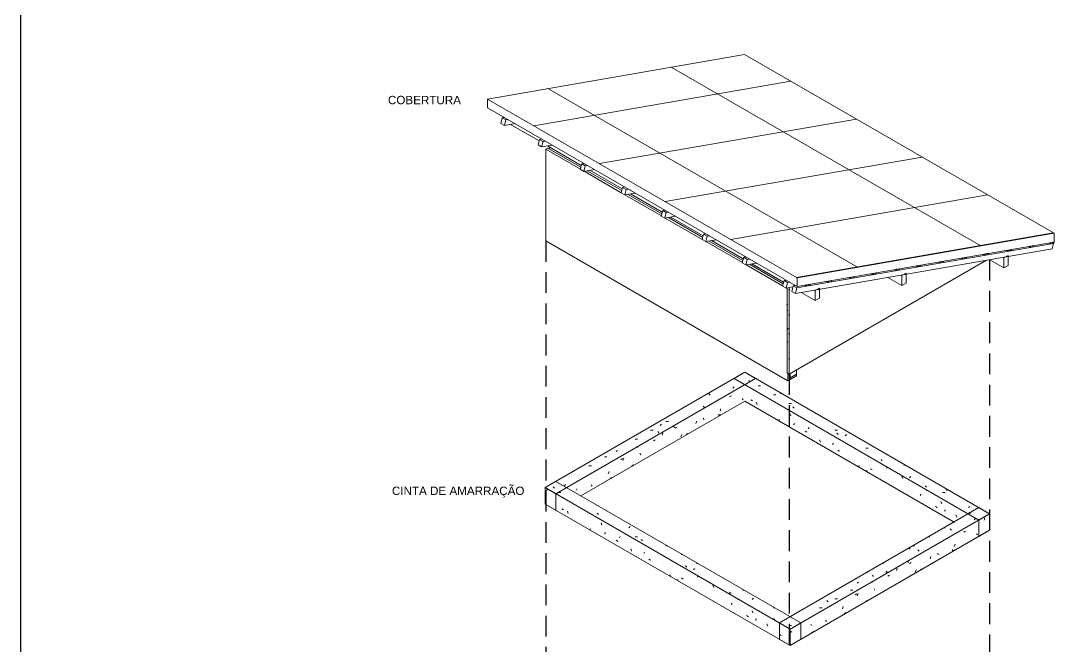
# Model space of a CAD drawing. Header units: inches. Extents: x -413 to -271, y -41 to 11.
# Drawn here: x -294.75 to -282.23, y -11.32 to -3.81 of the extents above; entities that cross this region are included whole.
import ezdxf

# ---------------------------------------------------------------- set-up
doc = ezdxf.new("R2010")
doc.units = ezdxf.units.IN
doc.header["$MEASUREMENT"] = 0
doc.linetypes.add('HIDDEN', pattern=[0.375, 0.25, -0.125])
doc.layers.get('0').update_dxf_attribs({"color": 8})
for name, color, linetype in [('AR-ALV-CRT', 4, 'Continuous'), ('ARQ-PIS', 1, 'Continuous'), ('PROJECÃO', 1, 'HIDDEN')]:
    doc.layers.add(name, color=color, linetype=linetype)
for name, color, linetype, lineweight in [('Montantes de parede cortina', 7, 'Continuous', 20), ('Padrão de superfície', 7, 'Continuous', 20), ('Paredes', 7, 'Continuous', 20), ('Quadro estrutural', 7, 'Continuous', 20), ('Telhados', 7, 'Continuous', 20)]:
    doc.layers.add(name, color=color, linetype=linetype, lineweight=lineweight)
doc.styles.add('Arial', font='ARIALUNI.ttf')
pattern_1 = [(0, (27626.345, 15581.21), (609.6, 87.988), [25.146, -432.054, 25.146, -2870.454]), (0, (27626.345, 15581.21), (609.6, 87.988), [-482.346, -432.054, 25.146, -889.254, -1524]), (0, (27626.345, 15581.21), (609.6, 87.988), [-1828.8, 25.146, -432.054, 25.146, -1041.654]), (0, (27626.345, 15581.21), (609.6, 87.988), [-2311.146, -279.654, 25.146, -736.854]), (135, (27854.94, 15625.21), (-436.782, 260.8057), [17.781, -305.508, -2047.498]), (135, (27854.94, 15625.21), (-436.782, 260.8057), [-323.289, 17.781, -305.508, -1724.209]), (135, (27854.94, 15625.21), (-436.782, 260.8057), [-646.578, 17.781, -628.798, -1077.631]), (135, (27854.94, 15625.21), (-436.782, 260.8057), [-1293.157, 17.781, -305.508, -754.342]), (135, (27854.94, 15625.21), (-436.782, 260.8057), [-1616.446, 17.781, -197.745, -538.815]), (135, (27854.94, 15625.21), (-436.782, 260.8057), [-1831.972, 17.781, -521.034]), (225, (27931.15, 15801.18), (-172.8176, -348.7939), [17.781, -305.508, -2047.498]), (225, (27931.15, 15801.18), (-172.8176, -348.7939), [-323.289, 17.781, -305.508, -1724.209]), (225, (27931.15, 15801.18), (-172.8176, -348.7939), [-646.578, 17.781, -628.798, -1077.631]), (225, (27931.15, 15801.18), (-172.8176, -348.7939), [-1293.157, 17.781, -305.508, -754.342]), (225, (27931.15, 15801.18), (-172.8176, -348.7939), [-1616.446, 17.781, -197.745, -538.815]), (225, (27931.15, 15801.18), (-172.8176, -348.7939), [-1831.972, 17.781, -521.034])]
pattern_2 = [(330, (31543.71, 20819.48), (431.052, -124.434), [20.532, -352.771, -2364.247]), (330, (31543.71, 20819.48), (431.052, -124.434), [-373.302, 20.532, -352.771, -1990.945]), (330, (31543.71, 20819.48), (431.052, -124.434), [-746.604, 20.532, -726.073, -1244.341]), (330, (31543.71, 20819.48), (431.052, -124.434), [-1493.209, 20.532, -352.771, -871.039]), (330, (31543.71, 20819.48), (431.052, -124.434), [-1866.511, 20.532, -228.337, -622.17]), (330, (31543.71, 20819.48), (431.052, -124.434), [-2115.379, 20.532, -601.639]), (111.206, (31705.36, 20788.37), (-308.8514, 547.1514), [24.578, -422.296, -2830.205]), (111.206, (31705.36, 20788.37), (-308.8514, 547.1514), [-446.875, 24.578, -422.296, -2383.331]), (111.206, (31705.36, 20788.37), (-308.8514, 547.1514), [-893.749, 24.578, -869.171, -1489.582]), (111.206, (31705.36, 20788.37), (-308.8514, 547.1514), [-1787.498, 24.578, -422.296, -1042.707]), (111.206, (31705.36, 20788.37), (-308.8514, 547.1514), [-2234.373, 24.578, -273.338, -744.791]), (111.206, (31705.36, 20788.37), (-308.8514, 547.1514), [-2532.289, 24.578, -720.213]), (234.896, (31759.24, 21006.13), (-122.2017, -422.7165), [15.46, -265.63, -1780.244]), (234.896, (31759.24, 21006.13), (-122.2017, -422.7165), [-281.091, 15.46, -265.631, -1499.153]), (234.896, (31759.24, 21006.13), (-122.2017, -422.7165), [-562.182, 15.46, -546.722, -936.971]), (234.896, (31759.24, 21006.13), (-122.2017, -422.7165), [-1124.365, 15.46, -265.631, -655.879]), (234.896, (31759.24, 21006.13), (-122.2017, -422.7165), [-1405.456, 15.46, -171.934, -468.485]), (234.896, (31759.24, 21006.13), (-122.2017, -422.7165), [-1592.85, 15.46, -453.025])]
pattern_3 = [(30, (22921.21, 21274.29), (431.052, 373.302), [20.532, -352.77, -2364.247]), (30, (22921.21, 21274.29), (431.052, 373.302), [-373.302, 20.532, -352.771, -1990.945]), (30, (22921.21, 21274.29), (431.052, 373.302), [-746.604, 20.532, -726.073, -1244.341]), (30, (22921.21, 21274.29), (431.052, 373.302), [-1493.209, 20.532, -352.771, -871.039]), (30, (22921.21, 21274.29), (431.052, 373.302), [-1866.511, 20.532, -228.337, -622.17]), (30, (22921.21, 21274.29), (431.052, 373.302), [-2115.38, 20.532, -601.64]), (125.104, (23082.86, 21429.84), (-308.852, 190.5196), [15.46, -265.63, -1780.244]), (125.104, (23082.86, 21429.84), (-308.852, 190.5196), [-281.091, 15.46, -265.631, -1499.153]), (125.104, (23082.86, 21429.84), (-308.852, 190.5196), [-562.182, 15.46, -546.722, -936.971]), (125.104, (23082.86, 21429.84), (-308.852, 190.5196), [-1124.365, 15.46, -265.631, -655.879]), (125.104, (23082.86, 21429.84), (-308.852, 190.5196), [-1405.456, 15.46, -171.934, -468.485]), (125.104, (23082.86, 21429.84), (-308.852, 190.5196), [-1592.85, 15.46, -453.025]), (248.794, (23136.74, 21709.81), (-122.2006, -563.822), [24.578, -422.296, -2830.205]), (248.794, (23136.74, 21709.81), (-122.2006, -563.822), [-446.875, 24.578, -422.296, -2383.331]), (248.794, (23136.74, 21709.81), (-122.2006, -563.822), [-893.749, 24.578, -869.171, -1489.582]), (248.794, (23136.74, 21709.81), (-122.2006, -563.822), [-1787.498, 24.578, -422.296, -1042.707]), (248.794, (23136.74, 21709.81), (-122.2006, -563.822), [-2234.373, 24.578, -273.338, -744.791]), (248.794, (23136.74, 21709.81), (-122.2006, -563.822), [-2532.29, 24.578, -720.213])]

# ---------------------------------------------------------------- blocks, each defined once
blk = doc.blocks.new('viga - Viga concreto 15x20cm-2520571-ISOMÉTRICA')
at = {"layer": 'Quadro estrutural', "true_color": 0xc0c0c0}
h = blk.add_hatch(dxfattribs=at)
h.set_pattern_fill('FP_13', color=9, style=0, pattern_type=2)
h.set_pattern_definition(pattern_1)
h.paths.add_polyline_path([(24516, 21900), (26495, 23042), (26389, 23104), (24410, 21961)])
h = blk.add_hatch(dxfattribs=at)
h.set_pattern_fill('FP_3', color=9, style=0, pattern_type=2)
h.set_pattern_definition([(30, (20599.07, 22614.98), (431.052, 373.302), [20.532, -352.77, -2364.247]), (30, (20599.07, 22614.98), (431.052, 373.302), [-373.302, 20.532, -352.771, -1990.945]), (30, (20599.07, 22614.98), (431.052, 373.302), [-746.604, 20.532, -726.073, -1244.341]), (30, (20599.07, 22614.98), (431.052, 373.302), [-1493.209, 20.532, -352.771, -871.039]), (30, (20599.07, 22614.98), (431.052, 373.302), [-1866.511, 20.532, -228.337, -622.17]), (30, (20599.07, 22614.98), (431.052, 373.302), [-2115.38, 20.532, -601.64]), (125.104, (20760.72, 22770.52), (-308.852, 190.5196), [15.46, -265.63, -1780.244]), (125.104, (20760.72, 22770.52), (-308.852, 190.5196), [-281.091, 15.46, -265.631, -1499.153]), (125.104, (20760.72, 22770.52), (-308.852, 190.5196), [-562.182, 15.46, -546.722, -936.971]), (125.104, (20760.72, 22770.52), (-308.852, 190.5196), [-1124.365, 15.46, -265.631, -655.879]), (125.104, (20760.72, 22770.52), (-308.852, 190.5196), [-1405.456, 15.46, -171.934, -468.485]), (125.104, (20760.72, 22770.52), (-308.852, 190.5196), [-1592.85, 15.46, -453.025]), (248.794, (20814.6, 23050.5), (-122.2006, -563.822), [24.578, -422.296, -2830.205]), (248.794, (20814.6, 23050.5), (-122.2006, -563.822), [-446.875, 24.578, -422.296, -2383.331]), (248.794, (20814.6, 23050.5), (-122.2006, -563.822), [-893.749, 24.578, -869.171, -1489.582]), (248.794, (20814.6, 23050.5), (-122.2006, -563.822), [-1787.498, 24.578, -422.296, -1042.707]), (248.794, (20814.6, 23050.5), (-122.2006, -563.822), [-2234.373, 24.578, -273.338, -744.791]), (248.794, (20814.6, 23050.5), (-122.2006, -563.822), [-2532.29, 24.578, -720.213])])
h.paths.add_polyline_path([(24764, 21880), (26389, 22818), (26389, 22981), (24623, 21961)])
h = blk.add_hatch(dxfattribs=at)
h.set_pattern_fill('FP_2', color=9, style=0, pattern_type=2)
h.set_pattern_definition(pattern_2)
h.paths.add_polyline_path([(24516, 21737), (24516, 21900), (24410, 21961), (24410, 21798)])
at = {"layer": 'Quadro estrutural'}
for p, q in [((26389, 23104), (24410, 21961)), ((24516, 21900), (26495, 23042)), ((26495, 23042), (26389, 23104)), ((26389, 22818), (24764, 21880)), ((24410, 21961), (24516, 21900)), ((24410, 21798), (24410, 21961)), ((24516, 21737), (24516, 21900)), ((24516, 21737), (24410, 21798))]:
    blk.add_line(p, q, dxfattribs=at)
blk = doc.blocks.new('viga - Viga concreto 15x20cm-2513875-ISOMÉTRICA')
blk.add_blockref('viga - Viga concreto 15x20cm-2520571-ISOMÉTRICA', (0, 0))
blk = doc.blocks.new('viga - Viga concreto 15x20cm-2522124-ISOMÉTRICA')
at = {"layer": 'Quadro estrutural', "true_color": 0xc0c0c0}
h = blk.add_hatch(dxfattribs=at)
h.set_pattern_fill('FP_14', color=9, style=0, pattern_type=2)
h.set_pattern_definition(pattern_1)
h.paths.add_polyline_path([(28711, 21640), (28817, 21702), (26389, 23104), (26283, 23042), (27273, 22471)])
h = blk.add_hatch(dxfattribs=at)
h.set_pattern_fill('FP_15', color=9, style=0, pattern_type=2)
h.set_pattern_definition([(330, (33416.13, 21900.52), (431.052, -124.434), [20.532, -352.771, -2364.247]), (330, (33416.13, 21900.52), (431.052, -124.434), [-373.302, 20.532, -352.771, -1990.945]), (330, (33416.13, 21900.52), (431.052, -124.434), [-746.604, 20.532, -726.073, -1244.341]), (330, (33416.13, 21900.52), (431.052, -124.434), [-1493.209, 20.532, -352.771, -871.039]), (330, (33416.13, 21900.52), (431.052, -124.434), [-1866.511, 20.532, -228.337, -622.17]), (330, (33416.13, 21900.52), (431.052, -124.434), [-2115.379, 20.532, -601.639]), (111.206, (33577.78, 21869.41), (-308.8514, 547.1514), [24.578, -422.296, -2830.205]), (111.206, (33577.78, 21869.41), (-308.8514, 547.1514), [-446.875, 24.578, -422.296, -2383.331]), (111.206, (33577.78, 21869.41), (-308.8514, 547.1514), [-893.749, 24.578, -869.171, -1489.582]), (111.206, (33577.78, 21869.41), (-308.8514, 547.1514), [-1787.498, 24.578, -422.296, -1042.707]), (111.206, (33577.78, 21869.41), (-308.8514, 547.1514), [-2234.373, 24.578, -273.338, -744.791]), (111.206, (33577.78, 21869.41), (-308.8514, 547.1514), [-2532.289, 24.578, -720.213]), (234.896, (33631.66, 22087.17), (-122.2017, -422.7165), [15.46, -265.63, -1780.244]), (234.896, (33631.66, 22087.17), (-122.2017, -422.7165), [-281.091, 15.46, -265.631, -1499.153]), (234.896, (33631.66, 22087.17), (-122.2017, -422.7165), [-562.182, 15.46, -546.722, -936.971]), (234.896, (33631.66, 22087.17), (-122.2017, -422.7165), [-1124.365, 15.46, -265.631, -655.879]), (234.896, (33631.66, 22087.17), (-122.2017, -422.7165), [-1405.456, 15.46, -171.934, -468.485]), (234.896, (33631.66, 22087.17), (-122.2017, -422.7165), [-1592.85, 15.46, -453.025])])
h.paths.add_polyline_path([(28464, 21620), (28605, 21702), (26389, 22981), (26389, 22818), (28322, 21702)])
h = blk.add_hatch(dxfattribs=at)
h.set_pattern_fill('FP_4', color=9, style=0, pattern_type=2)
h.set_pattern_definition(pattern_3)
h.paths.add_polyline_path([(28711, 21477), (28817, 21538), (28817, 21702), (28711, 21640)])
at = {"layer": 'Quadro estrutural'}
for p, q in [((26389, 23104), (26283, 23042)), ((26283, 23042), (28711, 21640)), ((28817, 21702), (26389, 23104)), ((28464, 21620), (26389, 22818)), ((28711, 21640), (28817, 21702)), ((28817, 21702), (28817, 21538)), ((28711, 21477), (28711, 21640)), ((28817, 21538), (28711, 21477))]:
    blk.add_line(p, q, dxfattribs=at)
blk = doc.blocks.new('viga - Viga concreto 15x20cm-2513876-ISOMÉTRICA')
blk.add_blockref('viga - Viga concreto 15x20cm-2522124-ISOMÉTRICA', (0, 0))
blk = doc.blocks.new('viga - Viga concreto 15x20cm-V6-ISOMÉTRICA')
at = {"layer": 'Quadro estrutural', "true_color": 0xc0c0c0}
h = blk.add_hatch(dxfattribs=at)
h.set_pattern_fill('FP_14', color=9, style=0, pattern_type=2)
h.set_pattern_definition(pattern_1)
h.paths.add_polyline_path([(26839, 20559), (28817, 21702), (28711, 21763), (26733, 20621)])
h = blk.add_hatch(dxfattribs=at)
h.set_pattern_fill('FP_4', color=9, style=0, pattern_type=2)
h.set_pattern_definition(pattern_3)
h.paths.add_polyline_path([(26839, 20396), (28817, 21538), (28817, 21702), (26839, 20559)])
h = blk.add_hatch(dxfattribs=at)
h.set_pattern_fill('FP_2', color=9, style=0, pattern_type=2)
h.set_pattern_definition(pattern_2)
h.paths.add_polyline_path([(26839, 20396), (26839, 20559), (26733, 20621), (26733, 20457)])
at = {"layer": 'Quadro estrutural'}
for p, q in [((28711, 21763), (26733, 20621)), ((26839, 20559), (28817, 21702)), ((28817, 21702), (28711, 21763)), ((28817, 21538), (28817, 21702)), ((28817, 21538), (26839, 20396)), ((26733, 20621), (26839, 20559)), ((26733, 20457), (26733, 20621)), ((26839, 20559), (26839, 20396)), ((26839, 20396), (26733, 20457))]:
    blk.add_line(p, q, dxfattribs=at)
blk = doc.blocks.new('viga - Viga concreto 15x20cm-2513877-ISOMÉTRICA')
blk.add_blockref('viga - Viga concreto 15x20cm-V6-ISOMÉTRICA', (0, 0))
blk = doc.blocks.new('viga - Viga concreto 15x20cm-V7-ISOMÉTRICA')
at = {"layer": 'Quadro estrutural', "true_color": 0xc0c0c0}
h = blk.add_hatch(dxfattribs=at)
h.set_pattern_fill('FP_14', color=9, style=0, pattern_type=2)
h.set_pattern_definition(pattern_1)
h.paths.add_polyline_path([(26839, 20559), (26945, 20621), (24516, 22023), (24410, 21961), (26439, 20790)])
h = blk.add_hatch(dxfattribs=at)
h.set_pattern_fill('FP_2', color=9, style=0, pattern_type=2)
h.set_pattern_definition(pattern_2)
h.paths.add_polyline_path([(26839, 20396), (26839, 20559), (24410, 21961), (24410, 21798), (26439, 20627)])
h = blk.add_hatch(dxfattribs=at)
h.set_pattern_fill('FP_4', color=9, style=0, pattern_type=2)
h.set_pattern_definition(pattern_3)
h.paths.add_polyline_path([(26839, 20396), (26945, 20457), (26945, 20621), (26839, 20559)])
at = {"layer": 'Quadro estrutural'}
for p, q in [((24516, 22023), (24410, 21961)), ((26945, 20621), (24516, 22023)), ((24410, 21961), (26839, 20559)), ((24410, 21961), (24410, 21798)), ((26839, 20396), (24410, 21798)), ((26839, 20559), (26945, 20621)), ((26945, 20457), (26945, 20621)), ((26839, 20396), (26839, 20559)), ((26945, 20457), (26839, 20396))]:
    blk.add_line(p, q, dxfattribs=at)
blk = doc.blocks.new('viga - Viga concreto 15x20cm-2513878-ISOMÉTRICA')
blk.add_blockref('viga - Viga concreto 15x20cm-V7-ISOMÉTRICA', (0, 0))
blk = doc.blocks.new('Telhado básico - ___-2514268-ISOMÉTRICA')
at = {"layer": 'Padrão de superfície', "true_color": 0xc0c0c0}
h = blk.add_hatch(dxfattribs=at)
h.set_pattern_fill('FP_16', color=9, style=0, pattern_type=2)
h.set_pattern_definition([(150, (3014.05, 21971.8), (-1221.358, -211.546), []), (189.826, (3014.05, 21971.8), (650.5355, -375.5935), [])])
h.paths.add_polyline_path([(26909, 24041), (29455, 24482), (26386, 26254), (23840, 25813), (26674, 24177)])
at = {"layer": 'Telhados'}
for p, q in [((26386, 26254), (23840, 25813)), ((29455, 24482), (26386, 26254)), ((23840, 25813), (26909, 24041)), ((23840, 25726), (23840, 25813)), ((26909, 23954), (23840, 25726)), ((26909, 24041), (29455, 24482)), ((29455, 24395), (26909, 23954)), ((29455, 24482), (29455, 24395)), ((26909, 23954), (26909, 24041))]:
    blk.add_line(p, q, dxfattribs=at)
blk = doc.blocks.new('Rectangular Mullion - 6x5 cm-2514383-ISOMÉTRICA')
at = {"layer": 'Montantes de parede cortina'}
for p, q in [((29436, 24327), (26891, 23886)), ((26905, 23940), (29450, 24381)), ((29450, 24381), (29436, 24327)), ((29448, 24383), (29450, 24381)), ((26869, 23961), (26855, 23906)), ((26855, 23906), (26891, 23886)), ((26869, 23961), (26892, 23965)), ((26905, 23940), (26869, 23961)), ((26891, 23886), (26905, 23940))]:
    blk.add_line(p, q, dxfattribs=at)
blk = doc.blocks.new('Rectangular Mullion - 6x5 cm-2514368-ISOMÉTRICA')
blk.add_blockref('Rectangular Mullion - 6x5 cm-2514383-ISOMÉTRICA', (0, 0))
blk = doc.blocks.new('Rectangular Mullion - 6x5 cm-2514392-ISOMÉTRICA')
at = {"layer": 'Montantes de parede cortina'}
for p, q in [((26379, 24244), (26365, 24189)), ((26365, 24189), (26401, 24169)), ((26402, 24248), (26379, 24244)), ((26415, 24223), (26379, 24244)), ((26401, 24169), (26415, 24223)), ((26506, 24187), (26401, 24169)), ((26437, 24227), (26415, 24223))]:
    blk.add_line(p, q, dxfattribs=at)
blk = doc.blocks.new('Rectangular Mullion - 6x5 cm-2514386-ISOMÉTRICA')
blk.add_blockref('Rectangular Mullion - 6x5 cm-2514392-ISOMÉTRICA', (0, 0))
blk = doc.blocks.new('Rectangular Mullion - 6x5 cm-2514387-ISOMÉTRICA')
blk.add_blockref('Rectangular Mullion - 6x5 cm-2514392-ISOMÉTRICA', (-398, 230))
blk = doc.blocks.new('Rectangular Mullion - 6x5 cm-2514388-ISOMÉTRICA')
blk.add_blockref('Rectangular Mullion - 6x5 cm-2514392-ISOMÉTRICA', (-803, 464))
blk = doc.blocks.new('Rectangular Mullion - 6x5 cm-2514389-ISOMÉTRICA')
blk.add_blockref('Rectangular Mullion - 6x5 cm-2514392-ISOMÉTRICA', (-1201, 693))
blk = doc.blocks.new('Rectangular Mullion - 6x5 cm-2514390-ISOMÉTRICA')
blk.add_blockref('Rectangular Mullion - 6x5 cm-2514392-ISOMÉTRICA', (-1606, 927))
blk = doc.blocks.new('Rectangular Mullion - 6x5 cm-2514391-ISOMÉTRICA')
blk.add_blockref('Rectangular Mullion - 6x5 cm-2514392-ISOMÉTRICA', (-2025, 1169))
blk = doc.blocks.new('Rectangular Mullion - 1_5x5cm madeira-2514741-ISOMÉTRICA')
at = {"layer": 'Montantes de parede cortina', "true_color": 0xc0c0c0}
h = blk.add_hatch(dxfattribs=at)
h.set_pattern_fill('FP_18', color=9, style=0, pattern_type=2)
h.set_pattern_definition([(150, (29303.47, 24451.56), (-17.52, -67.914), [])])
h.paths.add_polyline_path([(29420, 24378), (29423, 24389), (29422, 24390), (29405, 24387), (29414, 24381)])
h = blk.add_hatch(dxfattribs=at)
h.set_pattern_fill('FP_17', color=9, style=0, pattern_type=2)
h.set_pattern_definition([(75.53, (29438.19, 24386.305), (-50.055, -8.67), [])])
h.paths.add_polyline_path([(29420, 24378), (29453, 24384), (29456, 24395), (29423, 24389)])
h = blk.add_hatch(dxfattribs=at)
h.set_pattern_fill('FP_19', color=9, style=0, pattern_type=2)
h.set_pattern_definition([(150, (29321.558, 24459.884), (-50.056, -8.6695), [])])
h.paths.add_polyline_path([(29423, 24389), (29456, 24395), (29455, 24395), (29422, 24390)])
at = {"layer": 'Montantes de parede cortina'}
for p, q in [((29420, 24378), (29405, 24387)), ((29423, 24389), (29420, 24378)), ((29423, 24389), (29422, 24390)), ((29456, 24395), (29423, 24389)), ((29453, 24384), (29456, 24395)), ((29456, 24395), (29455, 24395)), ((29420, 24378), (29453, 24384))]:
    blk.add_line(p, q, dxfattribs=at)
blk = doc.blocks.new('Rectangular Mullion - 1_5x5cm madeira-2514581-ISOMÉTRICA')
blk.add_blockref('Rectangular Mullion - 1_5x5cm madeira-2514741-ISOMÉTRICA', (0, 0))
blk = doc.blocks.new('Rectangular Mullion - 1_5x5cm madeira-2514735-ISOMÉTRICA')
at = {"layer": 'Montantes de parede cortina', "true_color": 0xc0c0c0}
h = blk.add_hatch(dxfattribs=at)
h.set_pattern_fill('FP_22', color=9, style=0, pattern_type=2)
h.set_pattern_definition([(330, (29099.91, 24416.3), (17.52, 67.914), [])])
h.paths.add_polyline_path([(29217, 24343), (29219, 24354), (29218, 24354), (29201, 24351)])
h = blk.add_hatch(dxfattribs=at)
h.set_pattern_fill('FP_20', color=9, style=0, pattern_type=2)
h.set_pattern_definition([(75.53, (29234.63, 24351.047), (-39.615, 31.8), [])])
h.paths.add_polyline_path([(29217, 24343), (29250, 24349), (29253, 24359), (29219, 24354)])
h = blk.add_hatch(dxfattribs=at)
h.set_pattern_fill('FP_21', color=9, style=0, pattern_type=2)
h.set_pattern_definition([(330, (29117.998, 24424.626), (50.056, 8.6695), [])])
h.paths.add_polyline_path([(29219, 24354), (29253, 24359), (29251, 24360), (29218, 24354)])
at = {"layer": 'Montantes de parede cortina'}
for p, q in [((29217, 24343), (29201, 24351)), ((29219, 24354), (29217, 24343)), ((29217, 24343), (29250, 24349)), ((29218, 24354), (29219, 24354)), ((29253, 24359), (29219, 24354)), ((29250, 24349), (29253, 24359)), ((29251, 24360), (29253, 24359))]:
    blk.add_line(p, q, dxfattribs=at)
blk = doc.blocks.new('Rectangular Mullion - 1_5x5cm madeira-2514605-ISOMÉTRICA')
blk.add_blockref('Rectangular Mullion - 1_5x5cm madeira-2514735-ISOMÉTRICA', (0, 0))
blk = doc.blocks.new('Rectangular Mullion - 1_5x5cm madeira-2514618-ISOMÉTRICA')
blk.add_blockref('Rectangular Mullion - 1_5x5cm madeira-2514735-ISOMÉTRICA', (-220, -38))
blk = doc.blocks.new('Rectangular Mullion - 1_5x5cm madeira-2514631-ISOMÉTRICA')
blk.add_blockref('Rectangular Mullion - 1_5x5cm madeira-2514735-ISOMÉTRICA', (-447, -77))
blk = doc.blocks.new('Rectangular Mullion - 1_5x5cm madeira-2514644-ISOMÉTRICA')
blk.add_blockref('Rectangular Mullion - 1_5x5cm madeira-2514735-ISOMÉTRICA', (-667, -116))
blk = doc.blocks.new('Rectangular Mullion - 1_5x5cm madeira-2514657-ISOMÉTRICA')
blk.add_blockref('Rectangular Mullion - 1_5x5cm madeira-2514735-ISOMÉTRICA', (-894, -155))
blk = doc.blocks.new('Rectangular Mullion - 1_5x5cm madeira-2514670-ISOMÉTRICA')
blk.add_blockref('Rectangular Mullion - 1_5x5cm madeira-2514735-ISOMÉTRICA', (-1115, -193))
blk = doc.blocks.new('Rectangular Mullion - 1_5x5cm madeira-2514683-ISOMÉTRICA')
blk.add_blockref('Rectangular Mullion - 1_5x5cm madeira-2514735-ISOMÉTRICA', (-1328, -230))
blk = doc.blocks.new('Rectangular Mullion - 1_5x5cm madeira-2514696-ISOMÉTRICA')
blk.add_blockref('Rectangular Mullion - 1_5x5cm madeira-2514735-ISOMÉTRICA', (-1562, -271))
blk = doc.blocks.new('Rectangular Mullion - 1_5x5cm madeira-2514722-ISOMÉTRICA')
blk.add_blockref('Rectangular Mullion - 1_5x5cm madeira-2514735-ISOMÉTRICA', (-2216, -384))
blk = doc.blocks.new('Rectangular Mullion - 6x12 cm-2514772-ISOMÉTRICA')
at = {"layer": 'Montantes de parede cortina'}
for p, q in [((24066, 25561), (24350, 25397)), ((24434, 25348), (24769, 25155)), ((24853, 25106), (25174, 24921)), ((25258, 24873), (25572, 24691)), ((25656, 24643), (25977, 24457)), ((26061, 24409), (26375, 24228)), ((26459, 24179), (26775, 23997)), ((26949, 23896), (27089, 23816)), ((27089, 23914), (27080, 23919)), ((27131, 23938), (27089, 23914)), ((27089, 23914), (27089, 23816)), ((27131, 23840), (27131, 23938)), ((27089, 23816), (27131, 23840))]:
    blk.add_line(p, q, dxfattribs=at)
blk = doc.blocks.new('Rectangular Mullion - 6x12 cm-2514761-ISOMÉTRICA')
blk.add_blockref('Rectangular Mullion - 6x12 cm-2514772-ISOMÉTRICA', (0, 0))
blk = doc.blocks.new('Rectangular Mullion - 6x12 cm-2514777-ISOMÉTRICA')
at = {"layer": 'Montantes de parede cortina'}
for p, q in [((28819, 24220), (28958, 24140)), ((28958, 24238), (28949, 24243)), ((29001, 24262), (28958, 24238)), ((28958, 24238), (28958, 24140)), ((29001, 24164), (29001, 24262)), ((28958, 24140), (29001, 24164))]:
    blk.add_line(p, q, dxfattribs=at)
blk = doc.blocks.new('Rectangular Mullion - 6x12 cm-2514773-ISOMÉTRICA')
blk.add_blockref('Rectangular Mullion - 6x12 cm-2514777-ISOMÉTRICA', (0, 0))
blk = doc.blocks.new('Rectangular Mullion - 6x12 cm-2514775-ISOMÉTRICA')
blk.add_blockref('Rectangular Mullion - 6x12 cm-2514777-ISOMÉTRICA', (-1012, -175))
blk = doc.blocks.new('Rectangular Mullion - 6x5 cm-V8-ISOMÉTRICA')
at = {"layer": 'Montantes de parede cortina'}
for p, q in [((26779, 24013), (26765, 23959)), ((26801, 24017), (26779, 24013)), ((26814, 23993), (26779, 24013)), ((26800, 23938), (26814, 23993)), ((26836, 23996), (26814, 23993)), ((26765, 23959), (26800, 23938)), ((26866, 23950), (26800, 23938))]:
    blk.add_line(p, q, dxfattribs=at)
blk = doc.blocks.new('Rectangular Mullion - 6x5 cm-2515542-ISOMÉTRICA')
blk.add_blockref('Rectangular Mullion - 6x5 cm-V8-ISOMÉTRICA', (0, 0))
blk = doc.blocks.new('Rectangular Mullion - 6x5 cm-2515623-ISOMÉTRICA')
blk.add_blockref('Rectangular Mullion - 6x5 cm-2514392-ISOMÉTRICA', (-2393, 1382))
blk = doc.blocks.new('Rectangular Mullion - 1_5x5cm madeira-V9-ISOMÉTRICA')
at = {"layer": 'Montantes de parede cortina', "true_color": 0xc0c0c0}
h = blk.add_hatch(dxfattribs=at)
h.set_pattern_fill('FP_25', color=9, style=0, pattern_type=2)
h.set_pattern_definition([(330, (27097.685, 24069.51), (17.52, 67.914), [])])
h.paths.add_polyline_path([(27214, 23996), (27217, 24007), (27216, 24008), (27199, 24005)])
h = blk.add_hatch(dxfattribs=at)
h.set_pattern_fill('FP_23', color=9, style=0, pattern_type=2)
h.set_pattern_definition([(75.53, (27232.403, 24004.25), (-39.615, 31.8), [])])
h.paths.add_polyline_path([(27214, 23996), (27248, 24002), (27250, 24013), (27217, 24007)])
h = blk.add_hatch(dxfattribs=at)
h.set_pattern_fill('FP_24', color=9, style=0, pattern_type=2)
h.set_pattern_definition([(330, (27115.772, 24077.83), (50.056, 8.6695), [])])
h.paths.add_polyline_path([(27217, 24007), (27250, 24013), (27249, 24013), (27216, 24008)])
at = {"layer": 'Montantes de parede cortina'}
for p, q in [((27214, 23996), (27199, 24005)), ((27217, 24007), (27214, 23996)), ((27214, 23996), (27248, 24002)), ((27216, 24008), (27217, 24007)), ((27250, 24013), (27217, 24007)), ((27248, 24002), (27250, 24013)), ((27249, 24013), (27250, 24013))]:
    blk.add_line(p, q, dxfattribs=at)
blk = doc.blocks.new('Rectangular Mullion - 1_5x5cm madeira-2515900-ISOMÉTRICA')
blk.add_blockref('Rectangular Mullion - 1_5x5cm madeira-V9-ISOMÉTRICA', (0, 0))
blk = doc.blocks.new('Rectangular Mullion - 1_5x5cm madeira-2515945-ISOMÉTRICA')
blk.add_blockref('Rectangular Mullion - 1_5x5cm madeira-V9-ISOMÉTRICA', (224, 39))
blk = doc.blocks.new('Parede básica _ PA_Alv_Bruta_9cm - ___-2517939-ISOMÉTRICA')
at = {"layer": 'Padrão de superfície', "true_color": 0x808080}
h = blk.add_hatch(dxfattribs=at)
h.set_pattern_fill('FP_29', color=8, style=0, pattern_type=2)
h.set_pattern_definition([(30, (26870.4, 20846.416), (0.0003, 61.2374), []), (90, (26870.4, 20846.416), (-79.55, 15.309), [61.237, -61.237])])
h.paths.add_polyline_path([(26839, 23033), (26902, 23069), (26902, 23127), (26839, 23091), (26839, 23086)])
at = {"layer": 'Paredes'}
for p, q in [((24461, 25333), (24445, 25324)), ((24765, 25139), (24445, 25324)), ((25170, 24905), (24829, 25102)), ((25568, 24675), (25234, 24868)), ((25973, 24441), (25632, 24638)), ((26371, 24212), (26037, 24405)), ((26771, 23981), (26435, 24175)), ((26839, 23033), (26839, 23091)), ((26902, 23069), (26839, 23033)), ((26902, 23127), (26902, 23069))]:
    blk.add_line(p, q, dxfattribs=at)
blk = doc.blocks.new('Parede básica _ REV_CHAPISCO _ MASSA ÚNICA _ FUNDO SELADOR _ MASSA LÁTEX 2 DEMÃOS _ PINTURA LÁTEX DUAS DEMÃOS_ - ___-2517942-ISOMÉTRICA')
at = {"layer": 'Paredes'}
for p, q in [((24418, 25316), (24438, 25327)), ((24760, 25118), (24418, 25316)), ((24418, 25316), (24418, 24407)), ((24438, 25327), (24765, 25139)), ((25165, 24884), (24797, 25097)), ((24829, 25102), (25170, 24905)), ((25563, 24655), (25202, 24863)), ((25234, 24868), (25568, 24675)), ((25968, 24421), (25600, 24633)), ((25632, 24638), (25973, 24441)), ((24418, 24407), (26818, 23021)), ((26366, 24191), (26005, 24399)), ((26037, 24405), (26371, 24212)), ((26765, 23960), (26403, 24169)), ((26435, 24175), (26771, 23981)), ((26811, 23934), (26803, 23939)), ((26818, 23021), (26818, 23094)), ((26839, 23091), (26839, 23033)), ((26839, 23033), (26818, 23021))]:
    blk.add_line(p, q, dxfattribs=at)
blk = doc.blocks.new('Parede básica _ REV_CHAPISCO _ MASSA ÚNICA _ FUNDO SELADOR _ PINTURA COM TINTA TEXTURIZADA ACRÍLICA_ UMA COR_ - ___-2518264-ISOMÉTRICA')
at = {"layer": 'Padrão de superfície', "true_color": 0xffffff}
h = blk.add_hatch(dxfattribs=at)
h.set_pattern_fill('FP_30', style=0, pattern_type=2)
h.set_pattern_definition([(330, (31536.357, 20815.23), (215.5267, -62.2168), [20.532, -166.119, 20.532, -1161.592]), (330, (31536.357, 20815.23), (215.5267, -62.2168), [-207.183, -166.119, 20.532, -352.771, -622.17]), (330, (31536.357, 20815.23), (215.5267, -62.2168), [-746.604, 20.532, -166.119, 20.532, -414.988]), (330, (31536.357, 20815.23), (215.5267, -62.2168), [-953.787, -103.902, 20.532, -290.554]), (111.206, (31617.18, 20799.676), (-154.42617, 273.57554), [24.578, -198.859, -1415.103]), (111.206, (31617.18, 20799.676), (-154.42617, 273.57554), [-223.437, 24.578, -198.859, -1191.665]), (111.206, (31617.18, 20799.676), (-154.42617, 273.57554), [-446.875, 24.578, -422.296, -744.791]), (111.206, (31617.18, 20799.676), (-154.42617, 273.57554), [-893.749, 24.578, -198.859, -521.354]), (111.206, (31617.18, 20799.676), (-154.42617, 273.57554), [-1117.186, 24.578, -124.38, -372.395]), (111.206, (31617.18, 20799.676), (-154.42617, 273.57554), [-1266.145, 24.578, -347.817]), (234.896, (31644.12, 20908.556), (-61.1008, -211.35825), [15.46, -125.086, -890.122]), (234.896, (31644.12, 20908.556), (-61.1008, -211.35825), [-140.546, 15.46, -125.086, -749.577]), (234.896, (31644.12, 20908.556), (-61.1008, -211.35825), [-281.091, 15.46, -265.631, -468.485]), (234.896, (31644.12, 20908.556), (-61.1008, -211.35825), [-562.182, 15.46, -125.086, -327.94]), (234.896, (31644.12, 20908.556), (-61.1008, -211.35825), [-702.728, 15.46, -78.237, -234.243]), (234.896, (31644.12, 20908.556), (-61.1008, -211.35825), [-796.425, 15.46, -218.783])])
h.paths.add_polyline_path([(26831, 23086), (26831, 23944), (26811, 23940), (26811, 23098)])
at = {"layer": 'Paredes'}
for p, q in [((26831, 23086), (28785, 24214)), ((26811, 23098), (26811, 23940)), ((26831, 23944), (26831, 23086)), ((26831, 23086), (26811, 23098))]:
    blk.add_line(p, q, dxfattribs=at)

msp = doc.modelspace()

# ---------------------------------------------------------------- linework, layer by layer
at = {"layer": 'ARQ-PIS', "color": 4, "linetype": 'ByBlock'}
msp.add_lwpolyline([(-294.7458, 0.0685), (-277.2785, 0.0685), (-277.2785, -22.9318), (-294.7458, -22.9318)], close=True, dxfattribs=at)
at = {"layer": 'PROJECÃO'}
for p, q in [((-288.4419, -6.4563), (-288.4419, -16.3464)), ((-283.1132, -6.6826), (-283.1132, -16.5568)), ((-285.5186, -8.0555), (-285.5186, -17.9456))]:
    msp.add_line(p, q, dxfattribs=at)

# ---------------------------------------------------------------- block references
at = {"layer": 'Montantes de parede cortina', "xscale": 0.001211283034581218, "yscale": 0.001211283034581218, "zscale": 0.001211283034581218}
for name in ['Rectangular Mullion - 6x5 cm-2515623-ISOMÉTRICA', 'Rectangular Mullion - 6x12 cm-2514761-ISOMÉTRICA', 'Rectangular Mullion - 6x5 cm-2514391-ISOMÉTRICA', 'Rectangular Mullion - 6x5 cm-2514390-ISOMÉTRICA', 'Rectangular Mullion - 6x5 cm-2514389-ISOMÉTRICA', 'Rectangular Mullion - 6x5 cm-2514388-ISOMÉTRICA', 'Rectangular Mullion - 6x5 cm-2514387-ISOMÉTRICA', 'Rectangular Mullion - 6x5 cm-2514368-ISOMÉTRICA', 'Rectangular Mullion - 1_5x5cm madeira-2514581-ISOMÉTRICA', 'Rectangular Mullion - 1_5x5cm madeira-2514631-ISOMÉTRICA', 'Rectangular Mullion - 6x12 cm-2514773-ISOMÉTRICA', 'Rectangular Mullion - 1_5x5cm madeira-2514618-ISOMÉTRICA', 'Rectangular Mullion - 1_5x5cm madeira-2514605-ISOMÉTRICA', 'Rectangular Mullion - 6x5 cm-2514386-ISOMÉTRICA', 'Rectangular Mullion - 1_5x5cm madeira-2514670-ISOMÉTRICA', 'Rectangular Mullion - 1_5x5cm madeira-2514657-ISOMÉTRICA', 'Rectangular Mullion - 1_5x5cm madeira-2514644-ISOMÉTRICA', 'Rectangular Mullion - 1_5x5cm madeira-2514696-ISOMÉTRICA', 'Rectangular Mullion - 6x12 cm-2514775-ISOMÉTRICA', 'Rectangular Mullion - 1_5x5cm madeira-2514683-ISOMÉTRICA', 'Rectangular Mullion - 6x5 cm-2515542-ISOMÉTRICA', 'Rectangular Mullion - 1_5x5cm madeira-2514722-ISOMÉTRICA', 'Rectangular Mullion - 1_5x5cm madeira-2515900-ISOMÉTRICA', 'Rectangular Mullion - 1_5x5cm madeira-2515945-ISOMÉTRICA']:
    msp.add_blockref(name, (-318.0188, -36.0196), dxfattribs=at)
at = {"layer": 'Paredes', "xscale": 0.001211283034581218, "yscale": 0.001211283034581218, "zscale": 0.001211283034581218}
for name in ['Parede básica _ REV_CHAPISCO _ MASSA ÚNICA _ FUNDO SELADOR _ MASSA LÁTEX 2 DEMÃOS _ PINTURA LÁTEX DUAS DEMÃOS_ - ___-2517942-ISOMÉTRICA', 'Parede básica _ PA_Alv_Bruta_9cm - ___-2517939-ISOMÉTRICA', 'Parede básica _ REV_CHAPISCO _ MASSA ÚNICA _ FUNDO SELADOR _ PINTURA COM TINTA TEXTURIZADA ACRÍLICA_ UMA COR_ - ___-2518264-ISOMÉTRICA']:
    msp.add_blockref(name, (-318.0188, -36.0196), dxfattribs=at)
at = {"layer": 'Quadro estrutural', "xscale": 0.001211283034581218, "yscale": 0.001211283034581218, "zscale": 0.001211283034581218}
for name in ['viga - Viga concreto 15x20cm-2513875-ISOMÉTRICA', 'viga - Viga concreto 15x20cm-2513876-ISOMÉTRICA', 'viga - Viga concreto 15x20cm-2513878-ISOMÉTRICA', 'viga - Viga concreto 15x20cm-2513877-ISOMÉTRICA']:
    msp.add_blockref(name, (-318.0188, -36.0196), dxfattribs=at)
at = {"layer": 'Telhados', "xscale": 0.001211283034581218, "yscale": 0.001211283034581218, "zscale": 0.001211283034581218}
msp.add_blockref('Telhado básico - ___-2514268-ISOMÉTRICA', (-318.0188, -36.0196), dxfattribs=at)

# ---------------------------------------------------------------- texts
at = {"layer": 'AR-ALV-CRT', "color": 2, "char_height": 0.1, "attachment_point": 2, "style": 'Arial'}
for s, insert in [('COBERTURA', (-289.8993, -4.7154)), ('CINTA DE AMARRAÇÃO ', (-289.4947, -9.4066))]:
    msp.add_mtext_dynamic_manual_height_columns(s, width=2.746554, gutter_width=0.35, heights=[0.8017], dxfattribs=dict(at, insert=insert))

doc.saveas('drawing.dxf')
